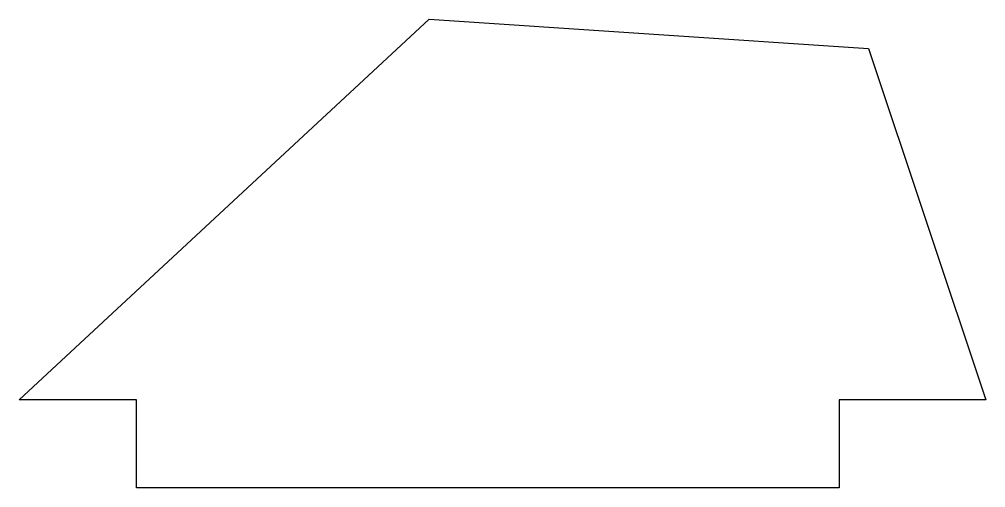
# Model space of a CAD drawing. Header units: millimetres. Extents: x -178 to 32, y 0 to 102.
import ezdxf

# ---------------------------------------------------------------- set-up
doc = ezdxf.new("R2010")
doc.units = ezdxf.units.MM
doc.layers.get('0').update_dxf_attribs({"linetype": 'CONTINUOUS'})

msp = doc.modelspace()

# ---------------------------------------------------------------- linework, layer by layer
for p, q in [((-177.8, 19.05), (-88.9, 101.6)), ((-88.9, 101.6), (6.35, 95.25)), ((6.35, 95.25), (31.75, 19.05)), ((-152.4, 19.05), (-177.8, 19.05)), ((-152.4, 0), (-152.4, 19.05)), ((31.75, 19.05), (0, 19.05)), ((0, 19.05), (0, 0)), ((0, 0), (-152.4, 0))]:
    msp.add_line(p, q)

doc.saveas('drawing.dxf')
